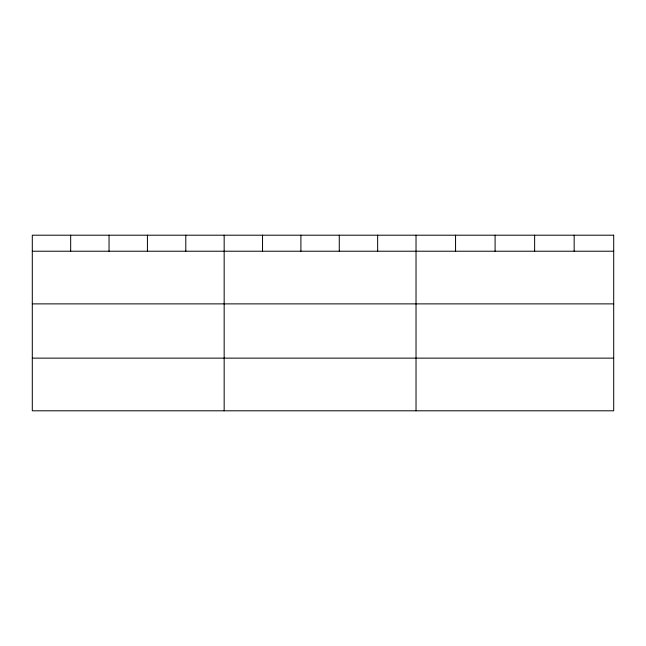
<?xml version="1.0" encoding="UTF-8"?>
<svg xmlns="http://www.w3.org/2000/svg" width="646" height="646" viewBox="0 0 646 646"><rect width="100%" height="100%" fill="white"/><g stroke="black" fill="none" stroke-linecap="round" stroke-linejoin="round"><path stroke-width="0.97" d="M32.3 251.221L613.7 251.221M32.3 303.878L613.7 303.878M32.3 358.134L613.7 358.134M574.165 235.201L574.165 251.221M534.63 235.201L534.63 251.221M495.094 235.201L495.094 251.221M455.559 235.201L455.559 251.221M416.024 235.201L416.024 410.799M377.652 235.201L377.652 251.221M339.279 235.201L339.279 251.221M300.907 235.201L300.907 251.221M262.534 235.201L262.534 251.221M224.162 235.201L224.162 410.799M185.79 235.201L185.79 251.221M147.417 235.201L147.417 251.221M109.045 235.201L109.045 251.221M70.672 235.201L70.672 251.221M613.7 235.201L32.3 235.201L32.3 410.799L613.7 410.799L613.7 235.201"/></g></svg>
